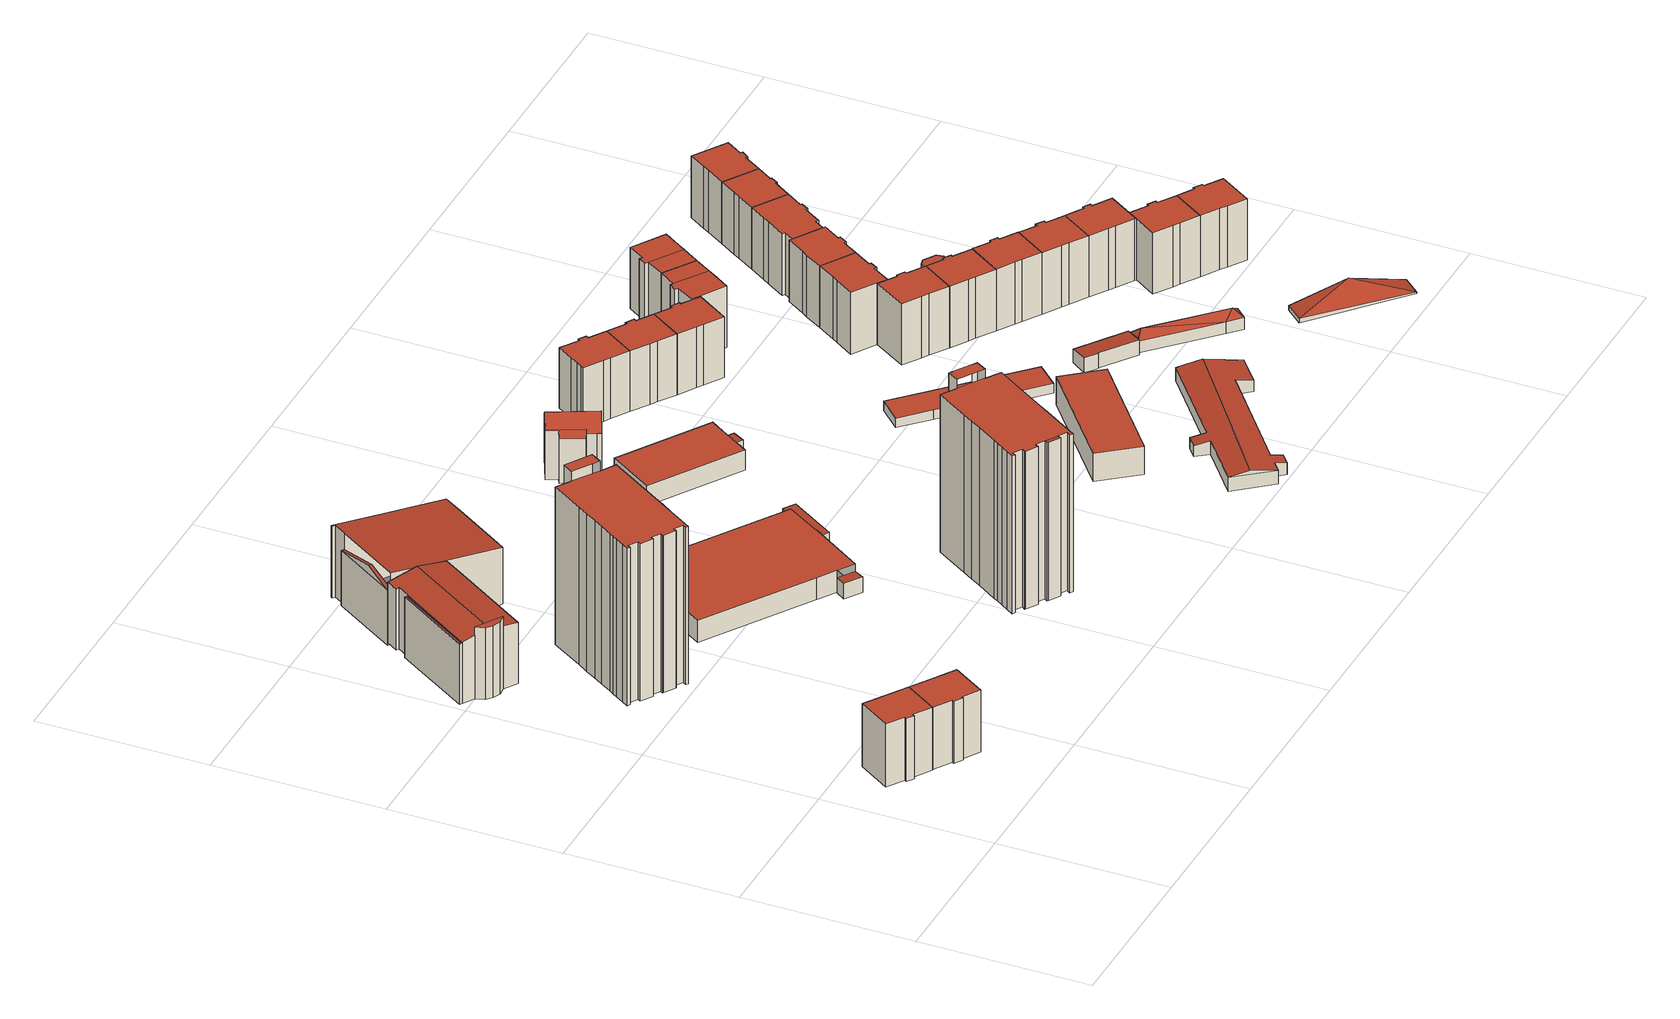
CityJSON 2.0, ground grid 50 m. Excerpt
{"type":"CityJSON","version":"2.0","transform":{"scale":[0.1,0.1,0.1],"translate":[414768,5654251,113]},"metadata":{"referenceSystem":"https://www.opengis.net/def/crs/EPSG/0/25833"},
"CityObjects":{
"building1":{"type":"Building","attributes":{"Dachtyp_tdc":"tdcPolyFlatRoof","Gemeindeschluessel":14612000,"Dachneigung":0,"QualitaetDacherkennung":76,"Geometrietyp2DReferenz":"3000","measuredHeight":19.62,"function":"31001_9998","roofType":"1000"},"geometry":[{"type":"Solid","lod":"2","boundaries":[[[[0,1,2,3]],[[1,4,5,2]],[[4,6,7,5]],[[6,8,9,7]],[[8,10,11,9]],[[10,12,13,11]],[[12,14,15,13]],[[14,0,3,15]],[[14,12,10,8,6,4,1,0]],[[3,2,5,7,9,11,13,15]]]],"semantics":{"surfaces":[{"type":"WallSurface"},{"type":"RoofSurface"},{"type":"GroundSurface"}],"values":[[0,0,0,0,0,0,0,0,1,2]]}}]},
"building2":{"type":"Building","attributes":{"Dachtyp_tdc":"tdcPolyFlatRoof","Gemeindeschluessel":14612000,"Dachneigung":0,"QualitaetDacherkennung":70,"Geometrietyp2DReferenz":"3000","measuredHeight":19.3,"function":"31001_9998","roofType":"1000"},"geometry":[{"type":"Solid","lod":"2","boundaries":[[[[16,17,18,19]],[[17,10,20,18]],[[10,8,21,20]],[[8,22,23,21]],[[22,24,25,23]],[[24,26,27,25]],[[26,28,29,27]],[[28,30,31,29]],[[30,32,33,31]],[[32,16,19,33]],[[32,30,28,26,24,22,8,10,17,16]],[[19,18,20,21,23,25,27,29,31,33]]]],"semantics":{"surfaces":[{"type":"WallSurface"},{"type":"RoofSurface"},{"type":"GroundSurface"}],"values":[[0,0,0,0,0,0,0,0,0,0,1,2]]}}]},
"building3":{"type":"Building","attributes":{"Gemeindeschluessel":14612000,"Geometrietyp2DReferenz":"3000","function":"31001_9998","roofType":"9999"},"children":["building3-1","building3-2","building3-3"]},
"building3-1":{"type":"BuildingPart","attributes":{"Dachtyp_tdc":"tdcFreeFormRoof","Dachneigung":12.45,"QualitaetDacherkennung":15,"Geometrietyp2DReferenz":"3000","measuredHeight":18.92,"roofType":"5000"},"parents":["building3"],"geometry":[{"type":"MultiSurface","lod":"2","boundaries":[[[34,35,36,37]],[[35,38,39,36]],[[38,40,41,39]],[[42,40,38]],[[43,42,38,35]],[[43,35,34]],[[42,43,34,40]],[[37,36,39,41]]],"semantics":{"surfaces":[{"type":"WallSurface"},{"type":"RoofSurface"},{"type":"GroundSurface"}],"values":[0,0,0,1,1,1,1,2]}}]},
"building3-2":{"type":"BuildingPart","attributes":{"Dachtyp_tdc":"tdcGableRoof","Dachneigung":10.71,"QualitaetDacherkennung":49,"Geometrietyp2DReferenz":"3000","measuredHeight":20.57,"roofType":"3100"},"parents":["building3"],"geometry":[{"type":"MultiSurface","lod":"2","boundaries":[[[44,45,46,41,40]],[[45,47,48,46]],[[47,49,50,48]],[[49,51,52,50]],[[51,53,54,52]],[[53,55,56,54]],[[55,57,58,56]],[[57,59,60,58]],[[59,61,62,60]],[[61,63,64,62]],[[65,66,34,37,67]],[[68,63,61,59,57,55,53,51]],[[51,49,47,45,44,66,65,68]],[[37,41,46,48,50,52,54,56,58,60,62,64,69,67]]],"semantics":{"surfaces":[{"type":"WallSurface"},{"type":"RoofSurface"},{"type":"GroundSurface"}],"values":[0,0,0,0,0,0,0,0,0,0,0,1,1,2]}}]},
"building3-3":{"type":"BuildingPart","attributes":{"Dachtyp_tdc":"tdcPolyFlatRoof","Dachneigung":6.08,"QualitaetDacherkennung":68,"Geometrietyp2DReferenz":"3000","measuredHeight":22.52,"roofType":"2100"},"parents":["building3"],"geometry":[{"type":"MultiSurface","lod":"2","boundaries":[[[70,71,65,67,72]],[[73,74,62,64,63]],[[74,75,76,62]],[[75,77,78,76]],[[77,70,72,78]],[[77,75,74,73,71,70]],[[72,67,69,64,62,76,78]]],"semantics":{"surfaces":[{"type":"WallSurface"},{"type":"RoofSurface"},{"type":"GroundSurface"}],"values":[0,0,0,0,0,1,2]}}]},
"building4":{"type":"Building","attributes":{"Gemeindeschluessel":14612000,"Geometrietyp2DReferenz":"3000","function":"31001_9998","roofType":"9999"},"children":["building4-1","building4-2"]},
"building4-1":{"type":"BuildingPart","attributes":{"Dachtyp_tdc":"tdcPolyFlatRoof","Dachneigung":0,"QualitaetDacherkennung":47,"Geometrietyp2DReferenz":"3000","measuredHeight":49.05,"roofType":"1000"},"parents":["building4"],"geometry":[{"type":"MultiSurface","lod":"2","boundaries":[[[79,80,81,82]],[[80,83,84,81]],[[83,85,86,84]],[[85,87,88,86]],[[87,89,90,88]],[[89,91,92,90]],[[91,93,94,92]],[[93,95,96,94]],[[95,97,98,96]],[[97,99,100,98]],[[99,101,102,100]],[[101,103,104,102]],[[103,105,106,104]],[[105,107,108,106]],[[107,109,110,108]],[[109,111,112,110]],[[111,113,114,112]],[[113,115,116,114]],[[115,117,118,116]],[[117,119,120,118]],[[119,121,122,120]],[[121,123,124,122]],[[123,125,126,124]],[[125,127,128,126]],[[129,130,131,132]],[[130,133,134,131]],[[133,135,136,134]],[[135,137,138,136]],[[135,133,130,129,127,125,123,121,119,117,115,113,111,109,107,105,103,101,99,97,95,93,91,89,87,85,83,80,79,137]],[[82,81,84,86,88,90,92,94,96,98,100,102,104,106,108,110,112,114,116,118,120,122,124,126,128,132,131,134,136,138]],[[127,129,132,128]]],"semantics":{"surfaces":[{"type":"WallSurface"},{"type":"RoofSurface"},{"type":"GroundSurface"}],"values":[0,0,0,0,0,0,0,0,0,0,0,0,0,0,0,0,0,0,0,0,0,0,0,0,0,0,0,0,1,2,0]}}]},
"building4-2":{"type":"BuildingPart","attributes":{"Dachtyp_tdc":"tdcPolyFlatRoof","Dachneigung":0,"QualitaetDacherkennung":57,"Geometrietyp2DReferenz":"3000","measuredHeight":52.01,"roofType":"1000"},"parents":["building4"],"geometry":[{"type":"MultiSurface","lod":"2","boundaries":[[[139,140,79,82,141]],[[140,139,142,143]],[[138,144,141,82]],[[143,138,137]],[[143,142,144,138]],[[142,139,141,144]]],"semantics":{"surfaces":[{"type":"WallSurface"},{"type":"RoofSurface"},{"type":"GroundSurface"}],"values":[0,1,2,0,0,0]}}]},
"building5":{"type":"Building","attributes":{"Gemeindeschluessel":14612000,"Geometrietyp2DReferenz":"3000","function":"31001_9998","roofType":"9999"},"children":["building5-1","building5-2"]},
"building5-1":{"type":"BuildingPart","attributes":{"Dachtyp_tdc":"tdcGableRoof","Dachneigung":11.73,"QualitaetDacherkennung":8,"Geometrietyp2DReferenz":"3000","measuredHeight":19.85,"roofType":"3100"},"parents":["building5"],"geometry":[{"type":"MultiSurface","lod":"2","boundaries":[[[145,146,147,148]],[[149,150,151,152]],[[150,145,148,151]],[[153,154,155,156]],[[146,145,156,155]],[[149,154,153,150]],[[150,153,156,145]],[[148,147,152,151]]],"semantics":{"surfaces":[{"type":"WallSurface"},{"type":"RoofSurface"},{"type":"GroundSurface"}],"values":[0,0,0,1,1,0,0,2]}}]},
"building5-2":{"type":"BuildingPart","attributes":{"Dachtyp_tdc":"tdcPolyFlatRoof","Dachneigung":7.49,"QualitaetDacherkennung":26,"Geometrietyp2DReferenz":"3000","measuredHeight":22.29,"roofType":"2100"},"parents":["building5"],"geometry":[{"type":"MultiSurface","lod":"2","boundaries":[[[157,158,159,147,146]],[[158,160,161,159]],[[160,162,163,161]],[[162,164,165,163]],[[164,166,167,165]],[[166,168,169,167]],[[168,170,171,169]],[[170,172,173,171]],[[172,174,175,173]],[[174,176,177,175]],[[176,178,154,149,152,177]],[[178,176,174,172,170,168,166,164,162,160,158,157]],[[147,159,161,163,165,167,169,171,173,175,177,152]]],"semantics":{"surfaces":[{"type":"WallSurface"},{"type":"RoofSurface"},{"type":"GroundSurface"}],"values":[0,0,0,0,0,0,0,0,0,0,0,1,2]}}]},
"building6":{"type":"Building","attributes":{"Gemeindeschluessel":14612000,"Geometrietyp2DReferenz":"3000","function":"31001_9998","roofType":"9999"},"children":["building6-1","building6-2","building6-3","building6-4"]},
"building6-1":{"type":"BuildingPart","attributes":{"Dachtyp_tdc":"tdcPolyFlatRoof","Dachneigung":3.38,"QualitaetDacherkennung":73,"Geometrietyp2DReferenz":"3000","measuredHeight":4.63,"roofType":"2100"},"parents":["building6"],"geometry":[{"type":"MultiSurface","lod":"2","boundaries":[[[179,180,181,182]],[[180,183,184,181]],[[183,185,186,184]],[[185,187,188,186]],[[187,189,190,188]],[[191,189,187,185,183,180,179]],[[182,181,184,186,188,190,192]]],"semantics":{"surfaces":[{"type":"WallSurface"},{"type":"RoofSurface"},{"type":"GroundSurface"}],"values":[0,0,0,0,0,1,2]}}]},
"building6-2":{"type":"BuildingPart","attributes":{"Dachtyp_tdc":"tdcPolyFlatRoof","Dachneigung":3.34,"QualitaetDacherkennung":55,"Geometrietyp2DReferenz":"3000","measuredHeight":4.64,"roofType":"2100"},"parents":["building6"],"geometry":[{"type":"MultiSurface","lod":"2","boundaries":[[[193,194,195,196]],[[194,197,198,195]],[[197,199,200,198]],[[199,197,194,193]],[[196,195,198,200]]],"semantics":{"surfaces":[{"type":"WallSurface"},{"type":"RoofSurface"},{"type":"GroundSurface"}],"values":[0,0,0,1,2]}}]},
"building6-3":{"type":"BuildingPart","attributes":{"Dachtyp_tdc":"tdcPolyFlatRoof","Dachneigung":0,"QualitaetDacherkennung":91,"Geometrietyp2DReferenz":"3000","measuredHeight":6.76,"roofType":"1000"},"parents":["building6"],"geometry":[{"type":"MultiSurface","lod":"2","boundaries":[[[201,202,182,200,199]],[[202,179,182]],[[203,204,205,206,190,189]],[[207,208,209,210,211]],[[208,212,213,209]],[[212,214,215,213]],[[214,216,217,215]],[[216,218,219,217]],[[218,220,221,219]],[[220,222,193,196,221]],[[222,220,218,216,214,212,208,207,204,203,223,202,201]],[[200,182,192,190,206,210,209,213,215,217,219,221,196]]],"semantics":{"surfaces":[{"type":"WallSurface"},{"type":"RoofSurface"},{"type":"GroundSurface"}],"values":[0,0,0,0,0,0,0,0,0,0,1,2]}}]},
"building6-4":{"type":"BuildingPart","attributes":{"Dachtyp_tdc":"tdcPolyFlatRoof","Dachneigung":3.82,"QualitaetDacherkennung":62,"Geometrietyp2DReferenz":"3000","measuredHeight":4.73,"roofType":"2100"},"parents":["building6"],"geometry":[{"type":"MultiSurface","lod":"2","boundaries":[[[224,211,210,225]],[[205,226,227,206]],[[226,224,225,227]],[[226,205,211,224]],[[225,210,206,227]]],"semantics":{"surfaces":[{"type":"WallSurface"},{"type":"RoofSurface"},{"type":"GroundSurface"}],"values":[0,0,0,1,2]}}]},
"building7":{"type":"Building","attributes":{"Gemeindeschluessel":14612000,"Geometrietyp2DReferenz":"3000","function":"31001_9998","roofType":"9999"},"children":["building7-1","building7-2","building7-3","building7-4"]},
"building7-1":{"type":"BuildingPart","attributes":{"Dachtyp_tdc":"tdcPolyFlatRoof","Dachneigung":0,"QualitaetDacherkennung":47,"Geometrietyp2DReferenz":"3000","measuredHeight":49.05,"roofType":"1000"},"parents":["building7"],"geometry":[{"type":"MultiSurface","lod":"2","boundaries":[[[228,229,230,231]],[[229,232,233,230]],[[232,234,235,233]],[[234,236,237,235]],[[236,238,239,237]],[[238,240,241,239]],[[240,242,243,241]],[[242,244,245,243]],[[246,247,248,249]],[[247,250,251,248]],[[250,252,253,251]],[[252,254,255,253]],[[254,256,257,255]],[[256,258,259,257]],[[258,260,261,259]],[[260,262,263,261]],[[262,264,265,263]],[[264,266,267,265]],[[266,268,269,267]],[[268,270,271,269]],[[270,272,273,271]],[[272,274,275,273]],[[274,276,277,275]],[[276,278,279,277]],[[278,280,281,279]],[[280,278,276,274,272,270,268,266,264,262,260,258,256,254,252,250,247,246,282,244,242,240,238,236,234,232,229,228]],[[231,230,233,235,237,239,241,243,245,283,249,248,251,253,255,257,259,261,263,265,267,269,271,273,275,277,279,281]]],"semantics":{"surfaces":[{"type":"WallSurface"},{"type":"RoofSurface"},{"type":"GroundSurface"}],"values":[0,0,0,0,0,0,0,0,0,0,0,0,0,0,0,0,0,0,0,0,0,0,0,0,0,1,2]}}]},
"building7-2":{"type":"BuildingPart","attributes":{"Dachtyp_tdc":"tdcPolyFlatRoof","Dachneigung":0,"QualitaetDacherkennung":31,"Geometrietyp2DReferenz":"3000","measuredHeight":51.88,"roofType":"1000"},"parents":["building7"],"geometry":[{"type":"MultiSurface","lod":"2","boundaries":[[[284,285,286,287]],[[285,288,289,290,286]],[[291,292,293]],[[291,294,295,292]],[[294,296,231,295]],[[296,228,231]],[[297,284,287,281,280]],[[297,296,294,291,288,285,284]],[[287,286,290,292,295,231,281]]],"semantics":{"surfaces":[{"type":"WallSurface"},{"type":"RoofSurface"},{"type":"GroundSurface"}],"values":[0,0,0,0,0,0,0,1,2]}}]},
"building7-3":{"type":"BuildingPart","attributes":{"Dachtyp_tdc":"tdcPolyFlatRoof","Dachneigung":8.67,"QualitaetDacherkennung":18,"Geometrietyp2DReferenz":"3000","measuredHeight":49.33,"roofType":"2100"},"parents":["building7"],"geometry":[{"type":"MultiSurface","lod":"2","boundaries":[[[298,299,245,244]],[[298,300,301,299]],[[300,302,303,301]],[[302,304,246,249,303]],[[302,300,298,244,282,304]],[[249,283,245,299,301,303]]],"semantics":{"surfaces":[{"type":"WallSurface"},{"type":"RoofSurface"},{"type":"GroundSurface"}],"values":[0,0,0,0,1,2]}}]},
"building7-4":{"type":"BuildingPart","attributes":{"Dachtyp_tdc":"tdcPolyFlatRoof","Dachneigung":0,"QualitaetDacherkennung":44,"Geometrietyp2DReferenz":"3000","measuredHeight":3.44,"roofType":"1000"},"parents":["building7"],"geometry":[{"type":"MultiSurface","lod":"2","boundaries":[[[305,306,307,308]],[[306,293,292,307]],[[289,305,308,290]],[[289,293,306,305]],[[308,307,292,290]]],"semantics":{"surfaces":[{"type":"WallSurface"},{"type":"RoofSurface"},{"type":"GroundSurface"}],"values":[0,0,0,1,2]}}]},
"building8":{"type":"Building","attributes":{"Gemeindeschluessel":14612000,"Geometrietyp2DReferenz":"3000","function":"31001_9998","roofType":"9999"},"children":["building8-1","building8-2"]},
"building8-1":{"type":"BuildingPart","attributes":{"Dachtyp_tdc":"tdcGableRoof","Dachneigung":36.55,"QualitaetDacherkennung":80,"Geometrietyp2DReferenz":"3000","measuredHeight":17.54,"roofType":"3100"},"parents":["building8"],"geometry":[{"type":"MultiSurface","lod":"2","boundaries":[[[309,310,311,312]],[[310,313,314,311]],[[313,315,316,314]],[[317,318,319,320]],[[318,309,312,319]],[[309,318,321,322]],[[323,324,325,322,321,326]],[[317,326,321,318]],[[310,325,324,313]],[[309,322,325,310]],[[313,324,323,315]],[[312,311,314,316,320,319]]],"semantics":{"surfaces":[{"type":"WallSurface"},{"type":"RoofSurface"},{"type":"GroundSurface"}],"values":[0,0,0,0,0,1,1,0,0,0,0,2]}}]},
"building8-2":{"type":"BuildingPart","attributes":{"Dachtyp_tdc":"tdcPolyFlatRoof","Dachneigung":33.72,"QualitaetDacherkennung":66,"Geometrietyp2DReferenz":"3000","measuredHeight":15.27,"roofType":"2100"},"parents":["building8"],"geometry":[{"type":"MultiSurface","lod":"2","boundaries":[[[327,328,329,330]],[[328,331,332,329]],[[331,333,326,317,320,332]],[[334,335,336,316,315,323]],[[335,337,338,336]],[[337,327,330,338]],[[337,335,334,333,331,328,327]],[[330,329,332,320,316,336,338]]],"semantics":{"surfaces":[{"type":"WallSurface"},{"type":"RoofSurface"},{"type":"GroundSurface"}],"values":[0,0,0,0,0,0,1,2]}}]},
"building9":{"type":"Building","attributes":{"Gemeindeschluessel":14612000,"Geometrietyp2DReferenz":"3000","function":"31001_9998","roofType":"9999"},"children":["building9-1","building9-2"]},
"building9-1":{"type":"BuildingPart","attributes":{"Dachtyp_tdc":"tdcPolyFlatRoof","Dachneigung":3.97,"QualitaetDacherkennung":52,"Geometrietyp2DReferenz":"3000","measuredHeight":6.3,"roofType":"2100"},"parents":["building9"],"geometry":[{"type":"MultiSurface","lod":"2","boundaries":[[[339,340,341,342]],[[340,343,344,341]],[[343,345,346,347,344]],[[348,339,342,349]],[[348,350,345,343,340,339]],[[342,341,344,347,349]]],"semantics":{"surfaces":[{"type":"WallSurface"},{"type":"RoofSurface"},{"type":"GroundSurface"}],"values":[0,0,0,0,1,2]}}]},
"building9-2":{"type":"BuildingPart","attributes":{"Dachtyp_tdc":"tdcPolyFlatRoof","Dachneigung":0,"QualitaetDacherkennung":42,"Geometrietyp2DReferenz":"3000","measuredHeight":6.16,"roofType":"1000"},"parents":["building9"],"geometry":[{"type":"MultiSurface","lod":"2","boundaries":[[[351,352,353,354]],[[352,355,349,353]],[[355,348,349]],[[346,356,344,347]],[[356,357,358,344]],[[357,359,360,358]],[[359,351,354,360]],[[359,357,356,346,350,355,352,351]],[[354,353,349,347,344,358,360]]],"semantics":{"surfaces":[{"type":"WallSurface"},{"type":"RoofSurface"},{"type":"GroundSurface"}],"values":[0,0,0,0,0,0,0,1,2]}}]},
"building10":{"type":"Building","attributes":{"Dachtyp_tdc":"tdcPolyFlatRoof","Gemeindeschluessel":14612000,"Dachneigung":3.75,"QualitaetDacherkennung":86,"Geometrietyp2DReferenz":"3000","measuredHeight":3.09,"function":"31001_2000","roofType":"2100"},"geometry":[{"type":"Solid","lod":"2","boundaries":[[[[361,362,363,364]],[[362,365,366,363]],[[365,367,368,366]],[[367,361,364,368]],[[367,365,362,361]],[[364,363,366,368]]]],"semantics":{"surfaces":[{"type":"WallSurface"},{"type":"RoofSurface"},{"type":"GroundSurface"}],"values":[[0,0,0,0,1,2]]}}]},
"building11":{"type":"Building","attributes":{"Dachtyp_tdc":"tdcPolyFlatRoof","Gemeindeschluessel":14612000,"Dachneigung":0,"QualitaetDacherkennung":79,"Geometrietyp2DReferenz":"3000","measuredHeight":18.92,"function":"31001_9998","roofType":"1000"},"geometry":[{"type":"Solid","lod":"2","boundaries":[[[[369,370,371,372]],[[370,373,374,371]],[[373,375,376,374]],[[375,377,378,376]],[[377,379,380,378]],[[379,381,382,380]],[[381,383,384,382]],[[383,385,386,384]],[[385,387,388,386]],[[387,389,390,388]],[[389,391,392,390]],[[391,393,394,392]],[[393,369,372,394]],[[393,391,389,387,385,383,381,379,377,375,373,370,369]],[[372,371,374,376,378,380,382,384,386,388,390,392,394]]]],"semantics":{"surfaces":[{"type":"WallSurface"},{"type":"RoofSurface"},{"type":"GroundSurface"}],"values":[[0,0,0,0,0,0,0,0,0,0,0,0,0,1,2]]}}]},
"building12":{"type":"Building","attributes":{"Dachtyp_tdc":"tdcPolyFlatRoof","Gemeindeschluessel":14612000,"Dachneigung":0,"QualitaetDacherkennung":76,"Geometrietyp2DReferenz":"3000","measuredHeight":8.65,"function":"31001_2000","roofType":"1000"},"geometry":[{"type":"Solid","lod":"2","boundaries":[[[[395,396,397,398]],[[396,399,400,397]],[[399,401,402,400]],[[401,395,398,402]],[[401,399,396,395]],[[398,397,400,402]]]],"semantics":{"surfaces":[{"type":"WallSurface"},{"type":"RoofSurface"},{"type":"GroundSurface"}],"values":[[0,0,0,0,1,2]]}}]},
"building13":{"type":"Building","attributes":{"Dachtyp_tdc":"tdcPolyFlatRoof","Gemeindeschluessel":14612000,"Dachneigung":0,"QualitaetDacherkennung":83,"Geometrietyp2DReferenz":"3000","measuredHeight":18.92,"function":"31001_9998","roofType":"1000"},"geometry":[{"type":"Solid","lod":"2","boundaries":[[[[403,404,405,406]],[[404,407,408,405]],[[407,409,410,408]],[[409,375,376,410]],[[375,373,374,376]],[[373,411,412,374]],[[411,413,414,412]],[[413,415,416,414]],[[415,417,418,416]],[[417,403,406,418]],[[417,415,413,411,373,375,409,407,404,403]],[[406,405,408,410,376,374,412,414,416,418]]]],"semantics":{"surfaces":[{"type":"WallSurface"},{"type":"RoofSurface"},{"type":"GroundSurface"}],"values":[[0,0,0,0,0,0,0,0,0,0,1,2]]}}]},
"building14":{"type":"Building","attributes":{"Dachtyp_tdc":"tdcFreeFormRoof","Gemeindeschluessel":14612000,"Dachneigung":10.46,"QualitaetDacherkennung":75,"Geometrietyp2DReferenz":"3000","measuredHeight":5.48,"function":"31001_2000","roofType":"5000"},"geometry":[{"type":"Solid","lod":"2","boundaries":[[[[419,420,421,422]],[[420,423,424,421]],[[423,425,426,424]],[[425,427,428,426]],[[427,429,430,428]],[[429,431,432,430]],[[431,433,434,432]],[[433,435,436,434]],[[435,437,438,436]],[[437,439,440,438]],[[439,441,442,440]],[[441,443,444,442]],[[443,445,446,444]],[[445,447,448,446]],[[447,449,450,448]],[[449,419,422,450]],[[451,449,447,445,443,441,439,452]],[[429,427,425,423,420,419,451,452,437,435,433,431]],[[439,437,452]],[[419,449,451]],[[422,421,424,426,428,430,432,434,436,438,440,442,444,446,448,450]]]],"semantics":{"surfaces":[{"type":"WallSurface"},{"type":"RoofSurface"},{"type":"GroundSurface"}],"values":[[0,0,0,0,0,0,0,0,0,0,0,0,0,0,0,0,1,1,0,0,2]]}}]},
"building15":{"type":"Building","attributes":{"Dachtyp_tdc":"tdcPolyFlatRoof","Gemeindeschluessel":14612000,"Dachneigung":0,"QualitaetDacherkennung":83,"Geometrietyp2DReferenz":"3000","measuredHeight":2.91,"function":"31001_2000","roofType":"1000"},"geometry":[{"type":"Solid","lod":"2","boundaries":[[[[453,454,455,456]],[[454,457,458,455]],[[457,459,460,458]],[[459,461,462,460]],[[461,463,464,462]],[[463,465,466,464]],[[465,467,468,466]],[[467,469,470,468]],[[469,453,456,470]],[[469,467,465,463,461,459,457,454,453]],[[456,455,458,460,462,464,466,468,470]]]],"semantics":{"surfaces":[{"type":"WallSurface"},{"type":"RoofSurface"},{"type":"GroundSurface"}],"values":[[0,0,0,0,0,0,0,0,0,1,2]]}}]},
"building16":{"type":"Building","attributes":{"Dachtyp_tdc":"tdcPolyFlatRoof","Gemeindeschluessel":14612000,"Dachneigung":0,"QualitaetDacherkennung":82,"Geometrietyp2DReferenz":"3000","measuredHeight":18.94,"function":"31001_9998","roofType":"1000"},"geometry":[{"type":"Solid","lod":"2","boundaries":[[[[471,472,473,474]],[[472,475,476,473]],[[475,477,478,476]],[[477,404,405,478]],[[404,403,406,405]],[[403,479,480,406]],[[479,481,482,480]],[[481,483,484,482]],[[483,485,486,484]],[[485,487,488,486]],[[487,471,474,488]],[[487,485,483,481,479,403,404,477,475,472,471]],[[474,473,476,478,405,406,480,482,484,486,488]]]],"semantics":{"surfaces":[{"type":"WallSurface"},{"type":"RoofSurface"},{"type":"GroundSurface"}],"values":[[0,0,0,0,0,0,0,0,0,0,0,1,2]]}}]},
"building17":{"type":"Building","attributes":{"Gemeindeschluessel":14612000,"Geometrietyp2DReferenz":"3000","function":"31001_9998","roofType":"9999"},"children":["building17-1","building17-2"]},
"building17-1":{"type":"BuildingPart","attributes":{"Dachtyp_tdc":"tdcPolyFlatRoof","Dachneigung":0,"QualitaetDacherkennung":77,"Geometrietyp2DReferenz":"3000","measuredHeight":19.1,"roofType":"1000"},"parents":["building17"],"geometry":[{"type":"MultiSurface","lod":"2","boundaries":[[[489,490,491,492]],[[490,493,494,491]],[[495,489,492,496]],[[495,493,490,489]],[[492,491,494,496]]],"semantics":{"surfaces":[{"type":"WallSurface"},{"type":"RoofSurface"},{"type":"GroundSurface"}],"values":[0,0,0,1,2]}}]},
"building17-2":{"type":"BuildingPart","attributes":{"Dachtyp_tdc":"tdcPolyFlatRoof","Dachneigung":0,"QualitaetDacherkennung":78,"Geometrietyp2DReferenz":"3000","measuredHeight":19.13,"roofType":"1000"},"parents":["building17"],"geometry":[{"type":"MultiSurface","lod":"2","boundaries":[[[497,498,499,494,493]],[[498,500,501,499]],[[500,502,503,501]],[[502,504,505,503]],[[504,506,507,505]],[[506,508,509,507]],[[508,510,511,509]],[[510,512,496,511]],[[512,495,496]],[[510,508,506,504,502,500,498,497,512]],[[494,499,501,503,505,507,509,511,496]]],"semantics":{"surfaces":[{"type":"WallSurface"},{"type":"RoofSurface"},{"type":"GroundSurface"}],"values":[0,0,0,0,0,0,0,0,0,1,2]}}]},
"building18":{"type":"Building","attributes":{"Dachtyp_tdc":"tdcPolyFlatRoof","Gemeindeschluessel":14612000,"Dachneigung":4.38,"QualitaetDacherkennung":70,"Geometrietyp2DReferenz":"3000","measuredHeight":4.66,"function":"31001_2000","roofType":"2100"},"geometry":[{"type":"Solid","lod":"2","boundaries":[[[[513,514,515,516]],[[514,517,518,515]],[[517,519,520,518]],[[519,521,522,520]],[[521,523,524,522]],[[523,525,526,524]],[[525,513,516,526]],[[525,523,521,519,517,514,513]],[[516,515,518,520,522,524,526]]]],"semantics":{"surfaces":[{"type":"WallSurface"},{"type":"RoofSurface"},{"type":"GroundSurface"}],"values":[[0,0,0,0,0,0,0,1,2]]}}]},
"building19":{"type":"Building","attributes":{"Dachtyp_tdc":"tdcPolyFlatRoof","Gemeindeschluessel":14612000,"Dachneigung":0,"QualitaetDacherkennung":76,"Geometrietyp2DReferenz":"3000","measuredHeight":19.08,"function":"31001_9998","roofType":"1000"},"geometry":[{"type":"Solid","lod":"2","boundaries":[[[[527,528,529,530]],[[528,531,532,529]],[[531,533,534,532]],[[533,535,536,534]],[[535,537,538,536]],[[537,539,540,538]],[[539,541,542,540]],[[541,543,544,542]],[[543,545,546,544]],[[545,547,548,546]],[[547,527,530,548]],[[547,545,543,541,539,537,535,533,531,528,527]],[[530,529,532,534,536,538,540,542,544,546,548]]]],"semantics":{"surfaces":[{"type":"WallSurface"},{"type":"RoofSurface"},{"type":"GroundSurface"}],"values":[[0,0,0,0,0,0,0,0,0,0,0,1,2]]}}]},
"building20":{"type":"Building","attributes":{"Gemeindeschluessel":14612000,"Dachtyp_tdc":"tdcPolyFlatRoof","Dachneigung":0,"QualitaetDacherkennung":80,"Geometrietyp2DReferenz":"3000","measuredHeight":19.17,"function":"31001_9998","roofType":"1000"},"geometry":[{"type":"Solid","lod":"2","boundaries":[[[[549,550,551,552]],[[550,553,554,551]],[[553,555,556,554]],[[555,557,558,556]],[[557,559,560,558]],[[559,561,562,560]],[[561,563,564,562]],[[563,565,566,564]],[[565,567,532,566]],[[567,568,529,532]],[[568,549,552,529]],[[568,567,565,563,561,559,557,555,553,550,549]],[[552,551,554,556,558,560,562,564,566,532,529]]]],"semantics":{"surfaces":[{"type":"WallSurface"},{"type":"RoofSurface"},{"type":"GroundSurface"}],"values":[[0,0,0,0,0,0,0,0,0,0,0,1,2]]}}]},
"building21":{"type":"Building","attributes":{"Gemeindeschluessel":14612000,"Geometrietyp2DReferenz":"3000","function":"31001_9998","roofType":"9999"},"children":["building21-1","building21-2"]},
"building21-1":{"type":"BuildingPart","attributes":{"Dachtyp_tdc":"tdcPolyFlatRoof","Dachneigung":0,"QualitaetDacherkennung":74,"Geometrietyp2DReferenz":"3000","measuredHeight":19.12,"roofType":"1000"},"parents":["building21"],"geometry":[{"type":"MultiSurface","lod":"2","boundaries":[[[489,569,570,492]],[[571,490,491,572]],[[490,489,492,491]],[[490,571,569,489]],[[492,570,572,491]]],"semantics":{"surfaces":[{"type":"WallSurface"},{"type":"RoofSurface"},{"type":"GroundSurface"}],"values":[0,0,0,1,2]}}]},
"building21-2":{"type":"BuildingPart","attributes":{"Dachtyp_tdc":"tdcPolyFlatRoof","Dachneigung":0,"QualitaetDacherkennung":82,"Geometrietyp2DReferenz":"3000","measuredHeight":19.13,"roofType":"1000"},"parents":["building21"],"geometry":[{"type":"MultiSurface","lod":"2","boundaries":[[[569,573,574,570]],[[573,575,576,574]],[[575,577,578,576]],[[577,579,580,578]],[[579,581,582,580]],[[581,583,584,582]],[[583,571,572,584]],[[571,583,581,579,577,575,573,569]],[[570,574,576,578,580,582,584,572]]],"semantics":{"surfaces":[{"type":"WallSurface"},{"type":"RoofSurface"},{"type":"GroundSurface"}],"values":[0,0,0,0,0,0,0,1,2]}}]},
"building22":{"type":"Building","attributes":{"Dachtyp_tdc":"tdcPolyFlatRoof","Gemeindeschluessel":14612000,"Dachneigung":0,"QualitaetDacherkennung":81,"Geometrietyp2DReferenz":"3000","measuredHeight":19.17,"function":"31001_9998","roofType":"1000"},"geometry":[{"type":"Solid","lod":"2","boundaries":[[[[585,586,587,588]],[[586,589,590,587]],[[589,591,592,590]],[[591,593,594,592]],[[593,595,596,594]],[[595,543,544,596]],[[543,541,542,544]],[[541,597,598,542]],[[597,599,600,598]],[[599,585,588,600]],[[599,597,541,543,595,593,591,589,586,585]],[[588,587,590,592,594,596,544,542,598,600]]]],"semantics":{"surfaces":[{"type":"WallSurface"},{"type":"RoofSurface"},{"type":"GroundSurface"}],"values":[[0,0,0,0,0,0,0,0,0,0,1,2]]}}]},
"building23":{"type":"Building","attributes":{"Dachtyp_tdc":"tdcFreeFormRoof","Gemeindeschluessel":14612000,"Dachneigung":43.26,"QualitaetDacherkennung":11,"Geometrietyp2DReferenz":"3000","measuredHeight":5.82,"function":"31001_2000","roofType":"5000"},"geometry":[{"type":"Solid","lod":"2","boundaries":[[[[601,602,603,604]],[[602,605,520,603]],[[605,606,518,520]],[[606,607,608,518]],[[607,609,610,608]],[[609,601,604,610]],[[607,611,609]],[[607,612,611]],[[612,607,606]],[[612,606,605]],[[611,602,601]],[[612,602,611]],[[602,612,605]],[[611,601,609]],[[604,603,520,518,608,610]]]],"semantics":{"surfaces":[{"type":"WallSurface"},{"type":"RoofSurface"},{"type":"GroundSurface"}],"values":[[0,0,0,0,0,0,1,1,1,1,1,1,1,1,2]]}}]},
"building24":{"type":"Building","attributes":{"Dachtyp_tdc":"tdcPolyFlatRoof","Gemeindeschluessel":14612000,"Dachneigung":0,"QualitaetDacherkennung":80,"Geometrietyp2DReferenz":"3000","measuredHeight":19.17,"function":"31001_9998","roofType":"1000"},"geometry":[{"type":"Solid","lod":"2","boundaries":[[[[613,614,615,616]],[[614,617,618,615]],[[617,557,558,618]],[[557,555,556,558]],[[555,619,620,556]],[[619,621,622,620]],[[621,623,624,622]],[[623,625,626,624]],[[625,627,628,626]],[[627,629,630,628]],[[629,631,632,630]],[[631,613,616,632]],[[631,629,627,625,623,621,619,555,557,617,614,613]],[[616,615,618,558,556,620,622,624,626,628,630,632]]]],"semantics":{"surfaces":[{"type":"WallSurface"},{"type":"RoofSurface"},{"type":"GroundSurface"}],"values":[[0,0,0,0,0,0,0,0,0,0,0,0,1,2]]}}]},
"building25":{"type":"Building","attributes":{"Dachtyp_tdc":"tdcPolyFlatRoof","Gemeindeschluessel":14612000,"Dachneigung":0,"QualitaetDacherkennung":81,"Geometrietyp2DReferenz":"3000","measuredHeight":19.19,"function":"31001_9998","roofType":"1000"},"geometry":[{"type":"Solid","lod":"2","boundaries":[[[[633,634,635,636]],[[634,637,638,635]],[[637,639,640,638]],[[639,641,642,640]],[[641,643,592,642]],[[643,644,590,592]],[[644,645,646,590]],[[645,647,648,646]],[[647,649,650,648]],[[649,633,636,650]],[[649,647,645,644,643,641,639,637,634,633]],[[636,635,638,640,642,592,590,646,648,650]]]],"semantics":{"surfaces":[{"type":"WallSurface"},{"type":"RoofSurface"},{"type":"GroundSurface"}],"values":[[0,0,0,0,0,0,0,0,0,0,1,2]]}}]},
"building26":{"type":"Building","attributes":{"Dachtyp_tdc":"tdcPolyFlatRoof","Gemeindeschluessel":14612000,"Dachneigung":0,"QualitaetDacherkennung":82,"Geometrietyp2DReferenz":"3000","measuredHeight":19.15,"function":"31001_9998","roofType":"1000"},"geometry":[{"type":"Solid","lod":"2","boundaries":[[[[627,625,626,628]],[[625,651,652,626]],[[651,653,654,652]],[[653,655,656,654]],[[655,657,658,656]],[[657,659,660,658]],[[659,661,662,660]],[[661,663,664,662]],[[663,665,666,664]],[[665,667,668,666]],[[667,669,670,668]],[[669,671,672,670]],[[671,673,674,672]],[[673,627,628,674]],[[673,671,669,667,665,663,661,659,657,655,653,651,625,627]],[[628,626,652,654,656,658,660,662,664,666,668,670,672,674]]]],"semantics":{"surfaces":[{"type":"WallSurface"},{"type":"RoofSurface"},{"type":"GroundSurface"}],"values":[[0,0,0,0,0,0,0,0,0,0,0,0,0,0,1,2]]}}]},
"building27":{"type":"Building","attributes":{"Dachtyp_tdc":"tdcPolyFlatRoof","Gemeindeschluessel":14612000,"Dachneigung":0,"QualitaetDacherkennung":76,"Geometrietyp2DReferenz":"3000","measuredHeight":19.16,"function":"31001_9998","roofType":"1000"},"geometry":[{"type":"Solid","lod":"2","boundaries":[[[[675,676,677,678]],[[676,679,638,677]],[[679,680,635,638]],[[680,681,682,635]],[[681,683,684,682]],[[683,685,686,684]],[[685,687,688,686]],[[687,689,690,688]],[[689,691,692,690]],[[691,675,678,692]],[[691,689,687,685,683,681,680,679,676,675]],[[678,677,638,635,682,684,686,688,690,692]]]],"semantics":{"surfaces":[{"type":"WallSurface"},{"type":"RoofSurface"},{"type":"GroundSurface"}],"values":[[0,0,0,0,0,0,0,0,0,0,1,2]]}}]},
"building28":{"type":"Building","attributes":{"Dachtyp_tdc":"tdcTentRoof","Gemeindeschluessel":14612000,"Dachneigung":64.38,"QualitaetDacherkennung":8,"Geometrietyp2DReferenz":"3000","measuredHeight":7.74,"function":"31001_2463","roofType":"4000"},"geometry":[{"type":"Solid","lod":"2","boundaries":[[[[693,694,695,696]],[[694,697,698,695]],[[697,699,700,698]],[[699,693,696,700]],[[694,693,701]],[[697,694,701]],[[699,697,701]],[[693,699,701]],[[696,695,698,700]]]],"semantics":{"surfaces":[{"type":"WallSurface"},{"type":"RoofSurface"},{"type":"GroundSurface"}],"values":[[0,0,0,0,1,1,1,1,2]]}}]},
"building29":{"type":"Building","attributes":{"Dachtyp_tdc":"tdcPolyFlatRoof","Gemeindeschluessel":14612000,"Dachneigung":0,"QualitaetDacherkennung":83,"Geometrietyp2DReferenz":"3000","measuredHeight":2.75,"function":"31001_9998","roofType":"1000"},"geometry":[{"type":"Solid","lod":"2","boundaries":[[[[702,703,704,705]],[[703,706,707,704]],[[706,708,709,707]],[[708,710,711,709]],[[710,712,713,711]],[[712,714,715,713]],[[714,716,717,715]],[[716,702,705,717]],[[716,714,712,710,708,706,703,702]],[[705,704,707,709,711,713,715,717]]]],"semantics":{"surfaces":[{"type":"WallSurface"},{"type":"RoofSurface"},{"type":"GroundSurface"}],"values":[[0,0,0,0,0,0,0,0,1,2]]}}]},
"building30":{"type":"Building","attributes":{"Dachtyp_tdc":"tdcPolyFlatRoof","Gemeindeschluessel":14612000,"Dachneigung":0,"QualitaetDacherkennung":72,"Geometrietyp2DReferenz":"3000","measuredHeight":19.14,"function":"31001_9998","roofType":"1000"},"geometry":[{"type":"Solid","lod":"2","boundaries":[[[[718,719,720,721]],[[719,722,723,720]],[[722,724,725,723]],[[724,691,692,725]],[[691,689,690,692]],[[689,726,727,690]],[[726,728,729,727]],[[728,730,731,729]],[[730,732,733,731]],[[732,734,735,733]],[[734,736,737,735]],[[736,718,721,737]],[[736,734,732,730,728,726,689,691,724,722,719,718]],[[721,720,723,725,692,690,727,729,731,733,735,737]]]],"semantics":{"surfaces":[{"type":"WallSurface"},{"type":"RoofSurface"},{"type":"GroundSurface"}],"values":[[0,0,0,0,0,0,0,0,0,0,0,0,1,2]]}}]},
"building31":{"type":"Building","attributes":{"Dachtyp_tdc":"tdcPolyFlatRoof","Gemeindeschluessel":14612000,"Dachneigung":0,"QualitaetDacherkennung":79,"Geometrietyp2DReferenz":"3000","measuredHeight":19.11,"function":"31001_9998","roofType":"1000"},"geometry":[{"type":"Solid","lod":"2","boundaries":[[[[738,739,740,741]],[[739,742,743,740]],[[742,661,662,743]],[[661,659,660,662]],[[659,744,745,660]],[[744,746,747,745]],[[746,748,749,747]],[[748,750,751,749]],[[750,752,753,751]],[[752,738,741,753]],[[752,750,748,746,744,659,661,742,739,738]],[[741,740,743,662,660,745,747,749,751,753]]]],"semantics":{"surfaces":[{"type":"WallSurface"},{"type":"RoofSurface"},{"type":"GroundSurface"}],"values":[[0,0,0,0,0,0,0,0,0,0,1,2]]}}]},
"building32":{"type":"Building","attributes":{"Dachtyp_tdc":"tdcPolyFlatRoof","Gemeindeschluessel":14612000,"Dachneigung":0,"QualitaetDacherkennung":75,"Geometrietyp2DReferenz":"3000","measuredHeight":19.07,"function":"31001_9998","roofType":"1000"},"geometry":[{"type":"Solid","lod":"2","boundaries":[[[[736,754,755,756]],[[754,757,758,755]],[[757,759,760,758]],[[759,761,762,760]],[[761,763,764,762]],[[763,765,766,764]],[[763,761,759,757,754,736,718,767,768,769,765]],[[766,770,771,772,773,756,755,758,760,762,764]],[[765,769,770,766]],[[769,768,771,770]],[[768,767,772,771]],[[767,718,773,772]],[[718,736,756,773]]]],"semantics":{"surfaces":[{"type":"WallSurface"},{"type":"RoofSurface"},{"type":"GroundSurface"}],"values":[[0,0,0,0,0,0,1,2,0,0,0,0,0]]}}]},
"building33":{"type":"Building","attributes":{"Dachtyp_tdc":"tdcPolyFlatRoof","Gemeindeschluessel":14612000,"Dachneigung":0,"QualitaetDacherkennung":83,"Geometrietyp2DReferenz":"3000","measuredHeight":19.14,"function":"31001_9998","roofType":"1000"},"geometry":[{"type":"Solid","lod":"2","boundaries":[[[[748,774,775,749]],[[774,776,777,775]],[[776,778,779,777]],[[778,780,781,779]],[[780,782,783,781]],[[782,784,785,783]],[[784,786,787,785]],[[786,788,789,787]],[[788,750,751,789]],[[750,748,749,751]],[[750,788,786,784,782,780,778,776,774,748]],[[749,775,777,779,781,783,785,787,789,751]]]],"semantics":{"surfaces":[{"type":"WallSurface"},{"type":"RoofSurface"},{"type":"GroundSurface"}],"values":[[0,0,0,0,0,0,0,0,0,0,1,2]]}}]},
"building34":{"type":"Building","attributes":{"Dachtyp_tdc":"tdcPolyFlatRoof","Gemeindeschluessel":14612000,"Dachneigung":0,"QualitaetDacherkennung":75,"Geometrietyp2DReferenz":"3000","measuredHeight":19.07,"function":"31001_9998","roofType":"1000"},"geometry":[{"type":"Solid","lod":"2","boundaries":[[[[765,763,764,766]],[[763,790,791,764]],[[790,792,793,791]],[[792,794,795,793]],[[794,796,797,795]],[[796,798,799,797]],[[798,800,801,799]],[[800,802,803,801]],[[802,804,805,803]],[[804,765,766,805]],[[804,802,800,798,796,794,792,790,763,765]],[[766,764,791,793,795,797,799,801,803,805]]]],"semantics":{"surfaces":[{"type":"WallSurface"},{"type":"RoofSurface"},{"type":"GroundSurface"}],"values":[[0,0,0,0,0,0,0,0,0,0,1,2]]}}]}
},
"vertices":[
[154,320,212],[158,326,212],[158,326,16],[154,320,16],[109,358,212],[109,358,16],[171,453,212],[171,453,16],[291,375,212],[291,375,16],[230,280,212],[230,280,16],[179,313,212],[179,313,16],[174,307,212],[174,307,16],
[276,241,212],[280,247,212],[280,247,19],[276,241,19],[230,280,19],[291,375,19],[363,328,212],[363,328,19],[366,326,212],[366,326,19],[415,294,212],[415,294,19],[354,199,212],[354,199,19],[305,230,212],[305,230,19],[301,225,212],[301,225,19],
[17,1517,202],[10,1521,202],[10,1521,14],[17,1517,14],[151,1740,202],[151,1740,14],[159,1735,202],[159,1735,14],[152,1734,203],[16,1523,203],
[159,1735,205],[181,1770,205],[181,1770,14],[174,1775,203],[174,1775,14],[196,1809,203],[196,1809,14],[272,1759,220],[272,1759,14],[348,1710,203],[348,1710,14],[347,1709,203],[347,1709,14],[305,1643,203],[305,1643,14],[162,1423,203],[162,1423,14],[122,1448,211],[122,1448,14],[122,1449,211],[122,1449,14],[49,1496,212],[17,1517,205],[49,1496,14],[86,1472,220],[86,1472,14],
[58,1471,237],[49,1496,239],[58,1471,14],[122,1449,239],[122,1448,239],[98,1446,238],[98,1446,14],[75,1455,237],[75,1455,14],
[477,1333,508],[520,1306,508],[520,1306,18],[477,1333,18],[420,1151,508],[420,1151,18],[400,1120,508],[400,1120,18],[380,1089,508],[380,1089,18],[335,1019,508],[335,1019,18],[328,1024,508],[328,1024,18],[334,1033,508],[334,1033,18],[309,1049,508],[309,1049,18],[304,1040,508],[304,1040,18],[271,1060,508],[271,1060,18],[268,1062,508],[268,1062,18],[274,1070,508],[274,1070,18],[249,1086,508],[249,1086,18],[244,1078,508],[244,1078,18],[210,1100,508],[210,1100,18],[215,1108,508],[215,1108,18],[190,1124,508],[190,1124,18],[185,1116,508],[185,1116,18],[177,1121,508],[177,1121,18],[189,1140,508],[189,1140,18],[204,1163,508],[204,1163,18],[213,1177,508],[213,1177,18],[221,1189,508],[221,1189,18],[242,1223,508],[242,1223,18],[260,1251,508],[280,1282,508],[280,1282,18],[260,1251,18],[300,1313,508],[300,1313,18],[361,1408,508],[361,1408,18],[403,1381,508],[403,1381,18],
[497,1364,538],[477,1333,538],[497,1364,18],[423,1411,538],[403,1381,538],[423,1411,18],
[317,1995,176],[324,1990,176],[324,1990,5],[317,1995,5],[204,1804,176],[196,1809,176],[196,1809,5],[204,1804,5],[196,1809,177],[204,1804,177],[252,1879,204],[244,1884,204],
[324,1990,227],[347,2025,227],[347,2025,5],[339,2030,228],[339,2030,5],[342,2035,228],[342,2035,5],[494,1936,204],[494,1936,5],[539,1908,197],[539,1908,5],[640,1842,181],[640,1842,5],[605,1787,181],[605,1787,5],[507,1636,181],[507,1636,5],[494,1616,181],[494,1616,5],[348,1710,204],[348,1710,5],[204,1804,227],
[1100,1072,56],[1121,1104,56],[1121,1104,12],[1100,1072,12],[1125,1106,56],[1125,1106,12],[1155,1083,59],[1155,1083,12],[1070,949,59],[1070,949,12],[1037,970,56],[1037,970,12],[1035,971,56],[1035,971,12],
[694,1335,57],[709,1358,59],[709,1358,12],[694,1335,12],[785,1309,59],[785,1309,12],[770,1286,57],[770,1286,12],
[770,1286,80],[1100,1072,80],[1037,970,80],[935,815,80],[935,815,57],[935,815,12],[887,847,80],[835,880,80],[835,880,12],[887,847,12],[887,847,57],[529,1079,80],[529,1079,12],[623,1225,80],[623,1225,12],[640,1251,80],[640,1251,12],[659,1280,80],[659,1280,12],[667,1293,80],[667,1293,12],[694,1335,80],[1035,971,80],
[867,817,60],[867,817,12],[915,785,60],[915,785,12],
[1274,599,510],[1316,572,510],[1316,572,19],[1274,599,19],[1217,419,510],[1217,419,19],[1197,388,510],[1197,388,19],[1177,357,510],[1177,357,19],[1131,285,510],[1131,285,19],[1122,291,510],[1122,291,19],[1130,302,510],[1130,302,19],[1106,317,510],[1106,317,19],[1070,339,510],[1046,354,510],[1046,354,19],[1070,339,19],[1040,344,510],[1040,344,19],[1007,365,510],[1007,365,19],[1005,366,510],[1005,366,19],[1012,376,510],[1012,376,19],[987,392,510],[987,392,19],[981,382,510],[981,382,19],[973,387,510],[973,387,19],[985,407,510],[985,407,19],[999,428,510],[999,428,19],[1011,446,510],[1011,446,19],[1019,459,510],[1019,459,19],[1057,518,510],[1057,518,19],[1077,549,510],[1077,549,19],[1097,579,510],[1097,579,19],[1158,674,510],[1158,674,19],[1200,647,510],[1200,647,19],[1071,339,510],[1071,339,19],
[1220,678,538],[1230,671,538],[1230,671,19],[1220,678,19],[1230,672,538],[1230,672,53],[1230,672,19],[1280,639,538],[1280,639,19],[1280,639,53],[1294,631,538],[1294,631,19],[1274,599,538],[1200,647,538],
[1099,306,512],[1099,306,19],[1067,326,512],[1067,326,19],[1064,329,512],[1064,329,19],[1070,339,511],
[1264,722,53],[1313,691,53],[1313,691,19],[1264,722,19],
[1209,1659,153],[1118,1616,153],[1118,1616,16],[1209,1659,16],[1113,1626,153],[1113,1626,16],[1100,1652,153],[1100,1652,16],[1053,1747,153],[1144,1791,153],[1144,1791,16],[1053,1747,16],[1098,1769,191],[1163,1637,191],[1100,1652,155],[1113,1626,155],[1118,1616,155],[1053,1747,155],
[1049,1706,154],[1066,1714,166],[1066,1714,16],[1049,1706,16],[1052,1746,168],[1052,1746,16],[1053,1747,168],[1100,1652,168],[1085,1645,157],[1085,1645,16],[1080,1643,154],[1080,1643,16],
[1363,1351,78],[1339,1314,81],[1339,1314,18],[1363,1351,18],[1322,1324,81],[1322,1324,18],[1322,1325,81],[1322,1325,80],[1322,1325,18],[1346,1362,78],[1346,1362,18],[1333,1341,80],
[1127,1585,80],[1384,1421,80],[1384,1421,18],[1127,1585,18],[1346,1362,80],[1322,1324,80],[1300,1291,80],[1300,1291,18],[1044,1455,80],[1044,1455,18],
[1451,657,48],[1498,695,52],[1498,695,22],[1451,657,22],[1602,569,52],[1602,569,22],[1554,531,48],[1554,531,22],
[1445,1806,205],[1440,1799,205],[1440,1799,16],[1445,1806,16],[1488,1768,205],[1488,1768,16],[1428,1675,205],[1428,1675,16],[1378,1707,205],[1378,1707,16],[1359,1719,205],[1359,1719,16],[1306,1753,205],[1306,1753,16],[1310,1760,205],[1310,1760,16],[1321,1777,205],[1321,1777,16],[1337,1800,205],[1337,1800,16],[1368,1848,205],[1368,1848,16],[1420,1814,205],[1420,1814,16],[1424,1820,205],[1424,1820,16],
[1699,339,109],[1614,445,109],[1614,445,22],[1699,339,22],[1901,679,109],[1901,679,22],[1987,573,109],[1987,573,22],
[1610,1689,205],[1549,1596,205],[1549,1596,16],[1610,1689,16],[1500,1628,205],[1500,1628,16],[1480,1641,205],[1480,1641,16],[1541,1734,205],[1541,1734,16],[1544,1740,205],[1544,1740,16],[1567,1725,205],[1567,1725,16],[1563,1719,205],[1563,1719,16],
[2210,341,67],[2208,337,67],[2208,337,23],[2210,341,23],[2239,299,58],[2239,299,23],[2164,238,58],[2164,238,23],[2133,276,67],[2133,276,23],[1856,52,65],[1856,52,23],[1877,25,59],[1877,25,23],[1847,1,59],[1847,1,23],[1826,27,65],[1826,27,23],[1798,4,65],[1798,4,23],[1714,108,66],[1714,108,23],[1852,220,65],[1852,220,23],[1825,256,56],[1825,256,23],[1856,281,56],[1856,281,23],[1884,245,65],[1884,245,23],[2128,442,64],[2128,442,23],[2173,386,78],[1751,62,78],
[1706,941,52],[1632,1013,52],[1632,1013,23],[1706,941,23],[1693,1075,52],[1693,1075,23],[2005,769,52],[2005,769,23],[1946,707,52],[1946,707,23],[1878,773,52],[1878,773,23],[1788,861,52],[1788,861,23],[1773,876,52],[1773,876,23],[1737,911,52],[1737,911,23],
[1733,1612,205],[1672,1517,205],[1672,1517,16],[1733,1612,16],[1619,1551,205],[1619,1551,16],[1601,1563,205],[1601,1563,16],[1658,1658,205],[1658,1658,16],[1662,1665,205],[1662,1665,16],[1686,1650,205],[1686,1650,16],[1682,1645,205],[1682,1645,16],[1709,1628,205],[1709,1628,16],
[1789,1749,206],[1881,1689,206],[1881,1689,15],[1789,1749,15],[1849,1639,206],[1849,1639,15],[1757,1700,206],[1757,1700,15],
[1849,1639,207],[1837,1621,207],[1837,1621,15],[1803,1569,207],[1803,1569,15],[1733,1612,207],[1733,1612,15],[1709,1628,207],[1709,1628,15],[1742,1679,207],[1742,1679,15],[1734,1685,207],[1734,1685,15],[1749,1705,207],[1749,1705,15],[1757,1700,207],
[2066,674,67],[2098,720,63],[2098,720,21],[2066,674,21],[2233,624,63],[2233,624,21],[2207,586,67],[2207,586,21],[2201,578,67],[2201,578,21],[2102,651,67],[2102,651,21],[2100,649,67],[2100,649,21],
[1918,1125,203],[1979,1221,203],[1979,1221,12],[1918,1125,12],[2005,1204,203],[2005,1204,12],[2032,1187,203],[2032,1187,12],[2035,1192,203],[2035,1192,12],[2057,1178,203],[2057,1178,12],[2053,1173,203],[2053,1173,12],[2104,1140,203],[2104,1140,12],[2042,1045,203],[2042,1045,12],[1990,1079,203],[1990,1079,12],[1970,1092,203],[1970,1092,12],
[1910,1265,204],[1945,1319,204],[1945,1319,12],[1910,1265,12],[1957,1337,204],[1957,1337,12],[1991,1390,204],[1991,1390,12],[2085,1330,204],[2085,1330,12],[2052,1278,204],[2052,1278,12],[2057,1274,204],[2057,1274,12],[2043,1252,204],[2043,1252,12],[2038,1256,204],[2038,1256,12],[2005,1204,204],[1979,1221,204],
[1821,1799,206],[1821,1799,15],[1914,1740,206],[1914,1740,15],
[1812,1805,206],[1812,1805,15],[1827,1828,206],[1827,1828,15],[1835,1823,206],[1835,1823,15],[1866,1871,206],[1866,1871,15],[1960,1811,206],[1960,1811,15],[1928,1761,206],[1928,1761,15],
[2177,1101,203],[2173,1096,203],[2173,1096,12],[2177,1101,12],[2225,1063,203],[2225,1063,12],[2163,967,203],[2163,967,12],[2111,1001,203],[2111,1001,12],[2092,1013,203],[2092,1013,12],[2151,1110,203],[2151,1110,12],[2155,1115,203],[2155,1115,12],
[2420,380,57],[2384,414,57],[2384,414,21],[2420,380,21],[2207,586,57],[2233,624,57],[2410,453,57],[2410,453,21],[2452,412,57],[2452,412,21],[2420,412,79],[2237,589,79],
[2135,1396,204],[2120,1373,204],[2120,1373,12],[2135,1396,12],[2114,1376,204],[2114,1376,12],[2022,1440,204],[2022,1440,12],[2034,1458,204],[2034,1458,12],[2068,1511,204],[2068,1511,12],[2076,1506,204],[2076,1506,12],[2156,1455,204],[2156,1455,12],[2162,1451,204],[2162,1451,12],[2129,1399,204],[2129,1399,12],
[2295,1017,204],[2344,986,204],[2344,986,12],[2295,1017,12],[2282,891,204],[2282,891,12],[2231,924,204],[2231,924,12],[2213,936,204],[2213,936,12],[2163,967,204],[2225,1063,204],[2273,1032,204],[2273,1032,12],[2277,1037,204],[2277,1037,12],[2299,1023,204],[2299,1023,12],
[2094,1534,204],[2094,1534,12],[2087,1539,204],[2087,1539,12],[2122,1593,204],[2122,1593,12],[2135,1613,204],[2135,1613,12],[2166,1661,204],[2166,1661,12],[2261,1600,204],[2261,1600,12],[2230,1552,204],[2230,1552,12],[2234,1549,204],[2234,1549,12],[2220,1527,204],[2220,1527,12],[2215,1530,204],[2215,1530,12],[2181,1478,204],[2181,1478,12],[2174,1483,204],[2174,1483,12],
[2352,846,203],[2334,858,203],[2334,858,12],[2352,846,12],[2282,891,203],[2344,986,203],[2393,954,203],[2393,954,12],[2397,961,203],[2397,961,12],[2420,946,203],[2420,946,12],[2415,940,203],[2415,940,12],[2465,908,203],[2465,908,12],[2404,813,203],[2404,813,12],
[2507,263,34],[2550,311,34],[2550,311,20],[2507,263,20],[2799,91,24],[2799,91,20],[2756,42,24],[2756,42,20],[2645,184,97],
[2347,1179,38],[2314,1201,38],[2314,1201,11],[2347,1179,11],[2309,1221,38],[2309,1221,11],[2331,1255,38],[2331,1255,11],[2351,1259,38],[2351,1259,11],[2385,1237,38],[2385,1237,11],[2389,1217,38],[2389,1217,11],[2367,1183,38],[2367,1183,11],
[2527,734,203],[2524,736,203],[2524,736,12],[2527,734,12],[2474,768,203],[2474,768,12],[2456,780,203],[2456,780,12],[2516,876,203],[2516,876,12],[2520,882,203],[2520,882,12],[2540,869,203],[2540,869,12],[2536,862,203],[2536,862,12],[2588,829,203],[2588,829,12],[2545,762,203],[2545,762,12],
[2312,1670,204],[2298,1648,204],[2298,1648,12],[2312,1670,12],[2294,1651,204],[2294,1651,12],[2198,1711,204],[2198,1711,12],[2210,1730,204],[2210,1730,12],[2242,1780,204],[2242,1780,12],[2338,1718,204],[2338,1718,12],[2308,1672,204],[2308,1672,12],
[2597,729,203],[2597,729,13],[2545,762,13],[2600,735,203],[2600,735,13],[2622,721,203],[2622,721,13],[2618,715,203],[2618,715,13],[2668,682,203],[2668,682,13],[2607,588,203],[2607,588,13],[2484,667,203],[2536,633,203],[2555,621,203],[2555,621,13],[2536,633,13],[2484,667,13],[2527,734,13],
[2276,1833,204],[2276,1833,12],[2288,1852,204],[2288,1852,12],[2320,1902,204],[2320,1902,12],[2416,1840,204],[2416,1840,12],[2385,1792,204],[2385,1792,12],[2391,1788,204],[2391,1788,12],[2376,1766,204],[2376,1766,12],[2371,1770,204],[2371,1770,12],
[2716,652,203],[2716,652,13],[2720,658,203],[2720,658,13],[2742,643,203],[2742,643,13],[2739,637,203],[2739,637,13],[2789,604,203],[2789,604,13],[2728,509,203],[2728,509,13],[2677,542,203],[2677,542,13],[2658,555,203],[2658,555,13]
]}
